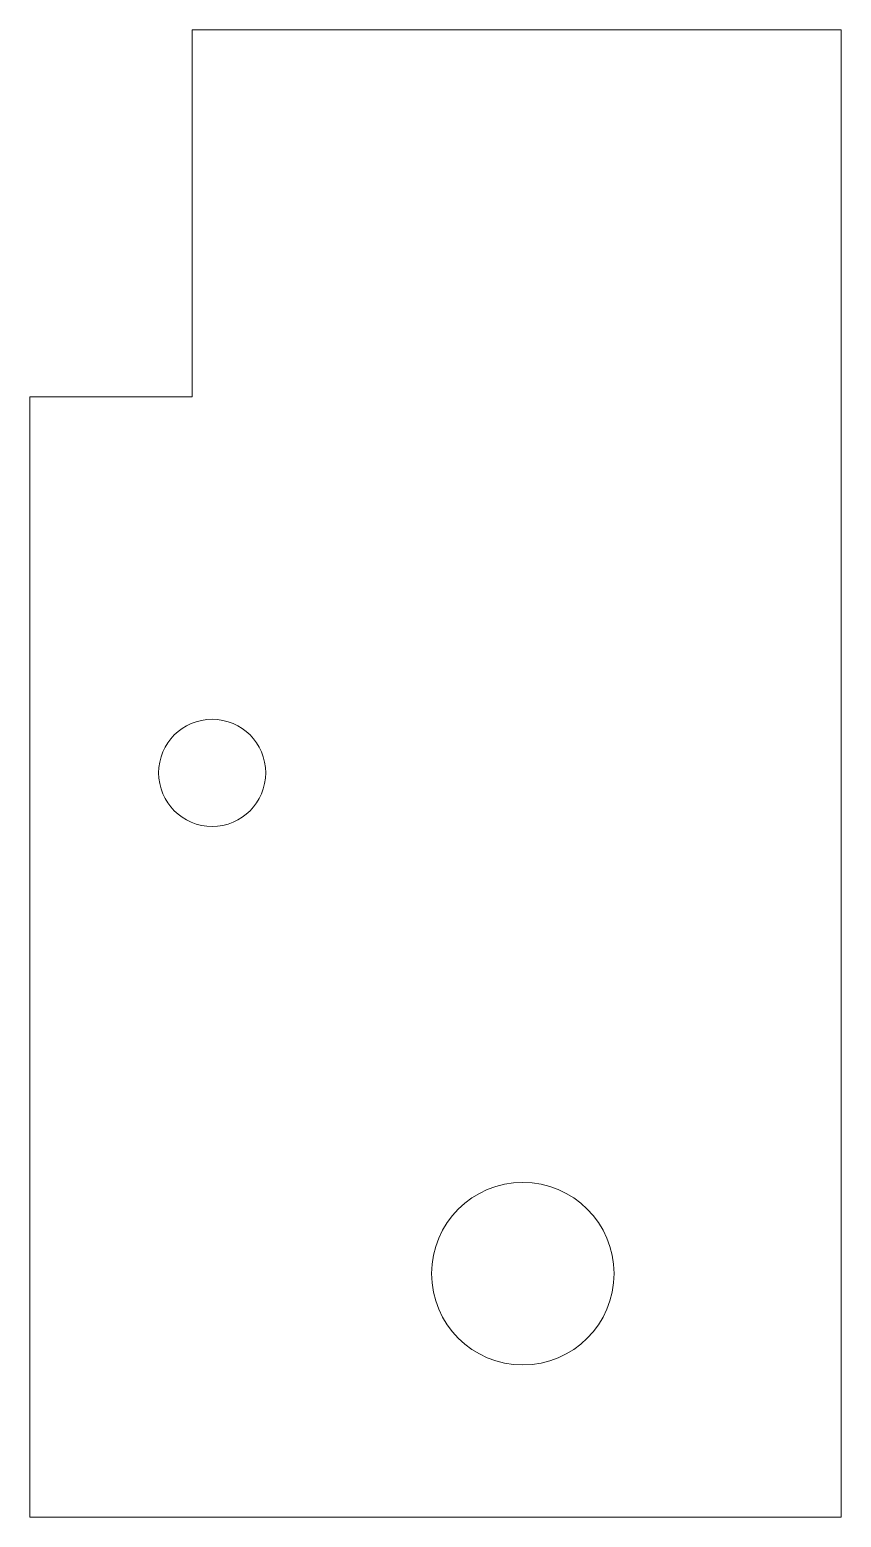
# Model space of a CAD drawing. Header units: inches. Extents: x 0 to 1.25, y 0 to 2.29.
import ezdxf

# ---------------------------------------------------------------- set-up
doc = ezdxf.new("R2010")
doc.units = ezdxf.units.IN
doc.header["$MEASUREMENT"] = 0

msp = doc.modelspace()

# ---------------------------------------------------------------- linework, layer by layer
at = {"color": 7, "linetype": 'Continuous', "lineweight": 15}
for p, q in [((0.25, 2.29), (0.25, 1.725)), ((1.25, 2.29), (0.25, 2.29)), ((1.25, 0), (1.25, 2.29)), ((0, 1.725), (0.25, 1.725)), ((0, 0), (0, 1.725)), ((1.25, 0), (0, 0))]:
    msp.add_line(p, q, dxfattribs=at)
for centre, radius in [((0.281, 1.146), 0.0825), ((0.7595, 0.375), 0.1405)]:
    msp.add_circle(centre, radius, dxfattribs=at)

doc.saveas('drawing.dxf')
